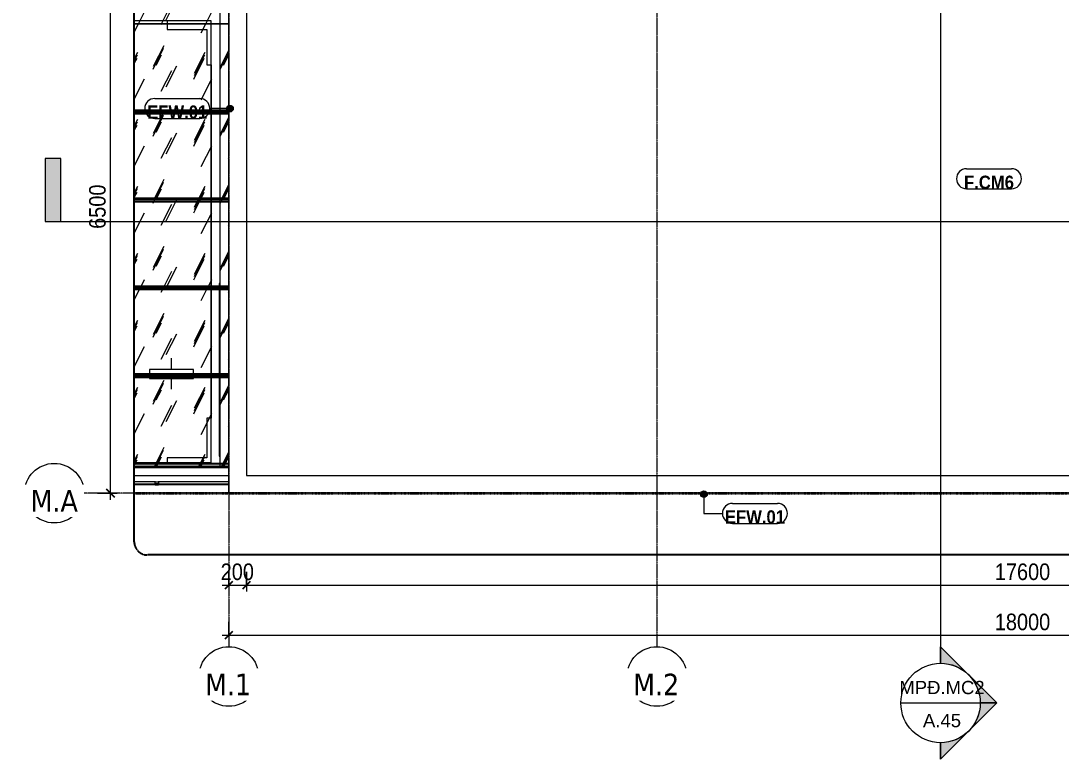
# Model space of a CAD drawing. Header units: millimetres. Extents: x 68650 to 268645, y -2410 to 17645.
# Drawn here: x 97149 to 108937, y 4876 to 13237 of the extents above; entities that cross this region are included whole.
import ezdxf

# ---------------------------------------------------------------- set-up
doc = ezdxf.new("R2010")
doc.units = ezdxf.units.MM
for name, pattern in [('Dash - Tight', [4.5, 3, -1.5]), ('Dash Dot 3_16_', [7.9375, 4.7625, -1.5875, 0, -1.5875]), ('Double dash', [41.999998, 12, -6, 6, -6, 6, -6]), ('Grid Line', [22.225, 12.7, -3.175, 3.175, -3.175]), ('Hidden', [7.14375, 4.7625, -2.38125])]:
    doc.linetypes.add(name, pattern=pattern)
for name, color, linetype, lineweight in [('A-ANNO-DIMS', 211, 'Continuous', 9), ('A-ANNO-DIMS-75', 211, 'Continuous', 9), ('A-ANNO-NOTE', 131, 'Continuous', 9), ('A-DETL-GENF-1', 92, 'Dash - Tight', 18), ('A-DETL-GENF-2', 92, 'Hidden', 25), ('A-FLOR-HRAL', 11, 'Continuous', 18), ('A-GLAZ-CURT', 52, 'Continuous', 18), ('A-GLAZ-CWMG', 51, 'Continuous', 18), ('A-WALL', 113, 'Continuous', 18), ('C-PRKG', 70, 'Continuous', 18), ('C-PROP-LINE', 91, 'Double dash', 35), ('G-ANNO-SYMB', 111, 'Continuous', 9), ('G-ANNO-SYMB-1', 111, 'Dash Dot 3_16_', 18), ('S-COLS', 52, 'Continuous', 18), ('S-GRID-1', 1, 'Grid Line', 9), ('S-GRID-IDEN', 1, 'Continuous', 9)]:
    doc.layers.add(name, color=color, linetype=linetype, lineweight=lineweight)
doc.layers.add('A-GLAZ-CWMG-2', color=51, linetype='Continuous', lineweight=18, transparency=0.5)
doc.styles.add('Arial', font='arial.ttf', dxfattribs={"height": 150})
doc.styles.add('Arial_B', font='arialbd.ttf', dxfattribs={"width": 0.9, "height": 150})
doc.styles.add('Tahoma_B', font='tahomabd.ttf', dxfattribs={"height": 243.75})
doc.styles.add('UTM Avo', font='', dxfattribs={"width": 0.9, "height": 187.5})
doc.styles.get('UTM Avo').set_extended_font_data('UTM Avo')
doc.dimstyles.new('1_Dim_chi_tiet_2_5', dxfattribs={"dimscale": 304.8, "dimtxt": 187.368928, "dimasz": 0.295276, "dimexe": 0.246063, "dimexo": 0.0625, "dimgap": 0.024606, "dimtad": 1, "dimdec": 0, "dimrnd": 5, "dimzin": 0, "dimdsep": 46, "dimtxsty": 'UTM Avo', "dimblk1": 'OBLIQUE', "dimblk2": 'OBLIQUE', "dimsah": 1, "dimcen": 0.09, "dimdle": 0.246063, "dimazin": 0, "dimtfac": 1, "dimtdec": 4, "dimtix": 1, "dimtmove": 0, "dimatfit": 3, "dimfxl": 0.492126, "dimfxlon": 1, "dimtvp": 1, "dimtolj": 1, "dimtzin": 0, "dimarcsym": 2})
pattern_1 = [(63.321, (895.13, 211.57), (-0.0032, 758.2195), [265.175, -1431.948]), (63.321, (133.13, 211.57), (-0.0032, 758.2195), [265.175, -1431.948]), (63.321, (1259.9, 358.05), (-0.0032, 758.2195), [265.175, -1431.948]), (63.321, (497.9, 358.05), (-0.0032, 758.2195), [265.175, -1431.948]), (63.321, (1204.7, 306.34), (-0.0032, 758.2195), [265.175, -1431.948]), (63.321, (442.7, 306.34), (-0.0032, 758.2195), [265.175, -1431.948]), (63.321, (1148.4, 602.5), (-0.0032, 758.2195), [128.888, -1568.236]), (63.321, (386.4, 602.5), (-0.0032, 758.2195), [128.888, -1568.236]), (63.321, (1111.6, 556.65), (-0.0032, 758.2195), [265.175, -1431.948]), (63.321, (349.6, 556.65), (-0.0032, 758.2195), [265.175, -1431.948]), (63.321, (1118.1, 589.56), (-0.0032, 758.2195), [265.175, -1431.948]), (63.321, (356.1, 589.56), (-0.0032, 758.2195), [265.175, -1431.948]), (63.321, (810.67, 445.2), (-0.0032, 758.2195), [265.175, -1431.948]), (63.321, (48.67, 445.2), (-0.0032, 758.2195), [265.175, -1431.948]), (63.321, (817.17, 484), (-0.0032, 758.2195), [265.175, -1431.948]), (63.321, (55.17, 484), (-0.0032, 758.2195), [265.175, -1431.948]), (63.321, (818.92, 511.94), (-0.0032, 758.2195), [265.175, -1431.948]), (63.321, (56.92, 511.94), (-0.0032, 758.2195), [265.175, -1431.948])]

# ---------------------------------------------------------------- blocks, each defined once
blk = doc.blocks.new('NBS_CLDPhysicalSecuritySystems_MtlMeshPnlFncngSym_CLDModsecSecurusS3_InfillPanel - NBS_CLDPhysicalSecuritySystems_MtlMeshPnlFncngSym_CLDModsecSecurusS2_InfillPanel-2369404-TKCS_NHÀ MÁY PHÁT ĐIỆN - MẶT BẰNG MÁI')
at = {"layer": 'A-FLOR-HRAL'}
h = blk.add_hatch(dxfattribs=at)
h.set_pattern_fill('FP_19', color=256, style=0, pattern_type=2)
h.set_pattern_definition([(180, (609.6, 0), (-2e-15, -13), []), (270, (609.6, 0), (76, 5e-15), [])])
h.paths.add_polyline_path([(2049, -6), (2049, 6), (977, 6), (977, -6)])
for p, q in [((1218, 27), (977, 27)), ((977, 6), (2049, 6)), ((1214, 6), (1214, 23)), ((1254, 6), (1214, 6)), ((1218, 27), (1250, 27)), ((2049, 27), (1250, 27)), ((1254, 23), (1254, 6)), ((2049, -6), (977, -6)), ((1214, -11), (1214, -6)), ((1214, -6), (1254, -6)), ((1254, -11), (1214, -11)), ((1254, -6), (1254, -11))]:
    blk.add_line(p, q, dxfattribs=at)
for centre, start, end in [((1218, 23), 90, 180), ((1250, 23), 0, 90)]:
    blk.add_arc(centre, 4, start, end, dxfattribs=at)
blk = doc.blocks.new('TRỤ ĐỂ XE ĐẦU HỒI - TRỤ ĐỂ XE ĐẦU HỒI-2550560-TKCS_NHÀ MÁY PHÁT ĐIỆN - MẶT BẰNG MÁI')
at = {"layer": 'S-COLS'}
for p, q in [((50, 100), (-50, 100)), ((50, 61), (50, 100)), ((50, -906), (50, 61)), ((60, -20), (50, -20)), ((60, -906), (60, -20)), ((50, -934), (50, -906)), ((50, -935), (50, -934)), ((50, -954), (50, -935)), ((60, -934), (60, -906)), ((60, -935), (60, -934)), ((60, -954), (60, -935)), ((50, -1901), (50, -954)), ((60, -1350), (60, -954)), ((60, -1350), (50, -1350)), ((60, -1901), (60, -1350)), ((50, -1929), (50, -1901)), ((50, -1930), (50, -1929)), ((50, -1949), (50, -1930)), ((50, -2896), (50, -1949)), ((60, -1966), (50, -1966)), ((50, -1975), (60, -1975)), ((60, -1929), (60, -1901)), ((60, -1930), (60, -1929)), ((60, -1949), (60, -1930)), ((60, -1966), (60, -1949)), ((60, -1975), (60, -1966)), ((50, -2924), (50, -2896)), ((50, -2926), (50, -2924)), ((50, -2944), (50, -2926)), ((50, -3891), (50, -2944)), ((50, -3919), (50, -3891)), ((50, -3920), (50, -3919)), ((50, -3939), (50, -3920)), ((50, -5051), (50, -3939)), ((50, -5099), (50, -5051)), ((-50, -5100), (50, -5100))]:
    blk.add_line(p, q, dxfattribs=at)
blk = doc.blocks.new('System Panel - Glazed-2550690-TKCS_NHÀ MÁY PHÁT ĐIỆN - MẶT BẰNG MÁI')
at = {"layer": 'A-GLAZ-CURT'}
h = blk.add_hatch(dxfattribs=at)
h.set_pattern_fill('FP_22', color=256, style=0, pattern_type=2)
h.set_pattern_definition([(11.254, (895.13, 9068.004), (0.00027, 75.81383), [121.397, -655.543]), (11.254, (133.13, 9068.004), (0.00027, 75.81383), [121.397, -655.543]), (11.254, (1259.904, 9082.65), (0.00027, 75.81383), [121.397, -655.543]), (11.254, (497.904, 9082.65), (0.00027, 75.81383), [121.397, -655.543]), (11.254, (1204.694, 9077.48), (0.00027, 75.81383), [121.397, -655.543]), (11.254, (442.694, 9077.48), (0.00027, 75.81383), [121.397, -655.543]), (11.254, (1148.416, 9107.09), (0.00027, 75.81383), [59.004, -717.935]), (11.254, (386.416, 9107.09), (0.00027, 75.81383), [59.004, -717.935]), (11.254, (1111.61, 9102.51), (0.00027, 75.81383), [121.397, -655.543]), (11.254, (349.61, 9102.51), (0.00027, 75.81383), [121.397, -655.543]), (11.254, (1118.105, 9105.8), (0.00027, 75.81383), [121.397, -655.543]), (11.254, (356.105, 9105.8), (0.00027, 75.81383), [121.397, -655.543]), (11.254, (810.675, 9091.365), (0.00027, 75.81383), [121.397, -655.543]), (11.254, (48.675, 9091.365), (0.00027, 75.81383), [121.397, -655.543]), (11.254, (817.17, 9095.24), (0.00027, 75.81383), [121.397, -655.543]), (11.254, (55.17, 9095.24), (0.00027, 75.81383), [121.397, -655.543]), (11.254, (818.92, 9098.04), (0.00027, 75.81383), [121.397, -655.543]), (11.254, (56.92, 9098.04), (0.00027, 75.81383), [121.397, -655.543])])
h.paths.add_polyline_path([(71453, 9222), (71453, 9224), (70381, 9224), (70381, 9222)])
h = blk.add_hatch(dxfattribs=at)
h.set_pattern_fill('FP_21', color=256, style=0, pattern_type=2)
h.set_pattern_definition(pattern_1)
h.paths.add_polyline_path([(71453, 8188), (71453, 8227), (70381, 8227), (70381, 8188)])
h.paths.add_polyline_path([(70381, 9194), (71453, 9194), (71453, 9222), (70381, 9222)])
h = blk.add_hatch(dxfattribs=at)
h.set_pattern_fill('FP_21', color=256, style=0, pattern_type=2)
h.set_pattern_definition(pattern_1)
h.paths.add_polyline_path([(70381, 8227), (71453, 8227), (71453, 9194), (70381, 9194), (70381, 8255)])
for p, q in [((70381, 9224), (71453, 9224)), ((71453, 9222), (70381, 9222)), ((71453, 8189), (70381, 8189)), ((70381, 8188), (71453, 8188))]:
    blk.add_line(p, q, dxfattribs=at)
blk = doc.blocks.new('Rectangular Mullion - 40 x 80mm-2354326-TKCS_NHÀ MÁY PHÁT ĐIỆN - MẶT BẰNG MÁI')
at = {"layer": 'A-GLAZ-CWMG-2'}
for points in [[(71453, 8219), (71453, 8227), (70381, 8227), (70381, 8219)], [(71453, 8179), (71453, 8219), (70381, 8219), (70381, 8179)]]:
    blk.add_hatch(color=256, dxfattribs=at).paths.add_polyline_path(points)
at = {"layer": 'A-GLAZ-CWMG'}
for p, q in [((70381, 8227), (71453, 8227)), ((70381, 8219), (71453, 8219)), ((71453, 8187), (70381, 8187)), ((70381, 8179), (71453, 8179))]:
    blk.add_line(p, q, dxfattribs=at)
blk = doc.blocks.new('System Panel - Glazed-2354325-TKCS_NHÀ MÁY PHÁT ĐIỆN - MẶT BẰNG MÁI')
at = {"layer": 'A-GLAZ-CURT'}
h = blk.add_hatch(dxfattribs=at)
h.set_pattern_fill('FP_23', color=256, style=0, pattern_type=2)
h.set_pattern_definition([(11.254, (895.13, 10063.04), (0.00027, 75.81383), [121.397, -655.543]), (11.254, (133.13, 10063.04), (0.00027, 75.81383), [121.397, -655.543]), (11.254, (1259.904, 10077.69), (0.00027, 75.81383), [121.397, -655.543]), (11.254, (497.904, 10077.69), (0.00027, 75.81383), [121.397, -655.543]), (11.254, (1204.694, 10072.52), (0.00027, 75.81383), [121.397, -655.543]), (11.254, (442.694, 10072.52), (0.00027, 75.81383), [121.397, -655.543]), (11.254, (1148.416, 10102.13), (0.00027, 75.81383), [59.004, -717.935]), (11.254, (386.416, 10102.13), (0.00027, 75.81383), [59.004, -717.935]), (11.254, (1111.61, 10097.55), (0.00027, 75.81383), [121.397, -655.543]), (11.254, (349.61, 10097.55), (0.00027, 75.81383), [121.397, -655.543]), (11.254, (1118.105, 10100.84), (0.00027, 75.81383), [121.397, -655.543]), (11.254, (356.105, 10100.84), (0.00027, 75.81383), [121.397, -655.543]), (11.254, (810.675, 10086.4), (0.00027, 75.81383), [121.397, -655.543]), (11.254, (48.675, 10086.4), (0.00027, 75.81383), [121.397, -655.543]), (11.254, (817.17, 10090.28), (0.00027, 75.81383), [121.397, -655.543]), (11.254, (55.17, 10090.28), (0.00027, 75.81383), [121.397, -655.543]), (11.254, (818.92, 10093.076), (0.00027, 75.81383), [121.397, -655.543]), (11.254, (56.92, 10093.076), (0.00027, 75.81383), [121.397, -655.543])])
h.paths.add_polyline_path([(71453, 10218), (71453, 10219), (70381, 10219), (70381, 10218)])
h = blk.add_hatch(dxfattribs=at)
h.set_pattern_fill('FP_21', color=256, style=0, pattern_type=2)
h.set_pattern_definition(pattern_1)
h.paths.add_polyline_path([(71453, 9222), (71453, 9242), (70381, 9242), (70381, 9222)])
h.paths.add_polyline_path([(70381, 10189), (71453, 10189), (71453, 10218), (70381, 10218)])
h = blk.add_hatch(dxfattribs=at)
h.set_pattern_fill('FP_21', color=256, style=0, pattern_type=2)
h.set_pattern_definition(pattern_1)
h.paths.add_polyline_path([(70381, 9242), (71453, 9242), (71453, 10189), (70381, 10189), (70381, 9357)])
for p, q in [((70381, 10219), (71453, 10219)), ((71453, 10218), (70381, 10218)), ((71453, 9224), (70381, 9224)), ((70381, 9222), (71453, 9222))]:
    blk.add_line(p, q, dxfattribs=at)
blk = doc.blocks.new('System Panel - Glazed-V20-TKCS_NHÀ MÁY PHÁT ĐIỆN - MẶT BẰNG MÁI')
at = {"layer": 'A-GLAZ-CURT'}
h = blk.add_hatch(dxfattribs=at)
h.set_pattern_fill('FP_24', color=256, style=0, pattern_type=2)
h.set_pattern_definition([(11.254, (895.13, 11058.08), (0.00027, 75.81383), [121.397, -655.543]), (11.254, (133.13, 11058.08), (0.00027, 75.81383), [121.397, -655.543]), (11.254, (1259.904, 11072.73), (0.00027, 75.81383), [121.397, -655.543]), (11.254, (497.904, 11072.73), (0.00027, 75.81383), [121.397, -655.543]), (11.254, (1204.694, 11067.56), (0.00027, 75.81383), [121.397, -655.543]), (11.254, (442.694, 11067.56), (0.00027, 75.81383), [121.397, -655.543]), (11.254, (1148.416, 11097.17), (0.00027, 75.81383), [59.004, -717.935]), (11.254, (386.416, 11097.17), (0.00027, 75.81383), [59.004, -717.935]), (11.254, (1111.61, 11092.585), (0.00027, 75.81383), [121.397, -655.543]), (11.254, (349.61, 11092.585), (0.00027, 75.81383), [121.397, -655.543]), (11.254, (1118.105, 11095.875), (0.00027, 75.81383), [121.397, -655.543]), (11.254, (356.105, 11095.875), (0.00027, 75.81383), [121.397, -655.543]), (11.254, (810.675, 11081.44), (0.00027, 75.81383), [121.397, -655.543]), (11.254, (48.675, 11081.44), (0.00027, 75.81383), [121.397, -655.543]), (11.254, (817.17, 11085.32), (0.00027, 75.81383), [121.397, -655.543]), (11.254, (55.17, 11085.32), (0.00027, 75.81383), [121.397, -655.543]), (11.254, (818.92, 11088.115), (0.00027, 75.81383), [121.397, -655.543]), (11.254, (56.92, 11088.115), (0.00027, 75.81383), [121.397, -655.543])])
h.paths.add_polyline_path([(71453, 11213), (71453, 11214), (70381, 11214), (70381, 11213)])
h = blk.add_hatch(dxfattribs=at)
h.set_pattern_fill('FP_21', color=256, style=0, pattern_type=2)
h.set_pattern_definition(pattern_1)
h.paths.add_polyline_path([(71453, 10218), (71453, 10237), (70381, 10237), (70381, 10218)])
h.paths.add_polyline_path([(70381, 11184), (71453, 11184), (71453, 11213), (70381, 11213)])
h = blk.add_hatch(dxfattribs=at)
h.set_pattern_fill('FP_21', color=256, style=0, pattern_type=2)
h.set_pattern_definition(pattern_1)
h.paths.add_polyline_path([(71453, 10237), (71453, 11184), (70381, 11184), (70381, 10237)])
for p, q in [((70381, 11214), (71453, 11214)), ((71453, 11213), (70381, 11213)), ((71453, 10219), (70381, 10219)), ((70381, 10218), (71453, 10218))]:
    blk.add_line(p, q, dxfattribs=at)
blk = doc.blocks.new('System Panel - Glazed-V21-TKCS_NHÀ MÁY PHÁT ĐIỆN - MẶT BẰNG MÁI')
at = {"layer": 'A-GLAZ-CURT'}
h = blk.add_hatch(dxfattribs=at)
h.set_pattern_fill('FP_25', color=256, style=0, pattern_type=2)
h.set_pattern_definition([(11.254, (895.13, 12053.12), (0.00027, 75.81383), [121.397, -655.543]), (11.254, (133.13, 12053.12), (0.00027, 75.81383), [121.397, -655.543]), (11.254, (1259.904, 12067.765), (0.00027, 75.81383), [121.397, -655.543]), (11.254, (497.904, 12067.765), (0.00027, 75.81383), [121.397, -655.543]), (11.254, (1204.694, 12062.595), (0.00027, 75.81383), [121.397, -655.543]), (11.254, (442.694, 12062.595), (0.00027, 75.81383), [121.397, -655.543]), (11.254, (1148.416, 12092.206), (0.00027, 75.81383), [59.004, -717.935]), (11.254, (386.416, 12092.206), (0.00027, 75.81383), [59.004, -717.935]), (11.254, (1111.61, 12087.62), (0.00027, 75.81383), [121.397, -655.543]), (11.254, (349.61, 12087.62), (0.00027, 75.81383), [121.397, -655.543]), (11.254, (1118.105, 12090.91), (0.00027, 75.81383), [121.397, -655.543]), (11.254, (356.105, 12090.91), (0.00027, 75.81383), [121.397, -655.543]), (11.254, (810.675, 12076.48), (0.00027, 75.81383), [121.397, -655.543]), (11.254, (48.675, 12076.48), (0.00027, 75.81383), [121.397, -655.543]), (11.254, (817.17, 12080.36), (0.00027, 75.81383), [121.397, -655.543]), (11.254, (55.17, 12080.36), (0.00027, 75.81383), [121.397, -655.543]), (11.254, (818.92, 12083.15), (0.00027, 75.81383), [121.397, -655.543]), (11.254, (56.92, 12083.15), (0.00027, 75.81383), [121.397, -655.543])])
h.paths.add_polyline_path([(71453, 12208), (71453, 12209), (70381, 12209), (70381, 12208)])
h = blk.add_hatch(dxfattribs=at)
h.set_pattern_fill('FP_21', color=256, style=0, pattern_type=2)
h.set_pattern_definition(pattern_1)
h.paths.add_polyline_path([(71453, 11213), (71453, 11232), (70381, 11232), (70381, 11213)])
h.paths.add_polyline_path([(70381, 12179), (71453, 12179), (71453, 12208), (70381, 12208)])
h = blk.add_hatch(dxfattribs=at)
h.set_pattern_fill('FP_21', color=256, style=0, pattern_type=2)
h.set_pattern_definition(pattern_1)
h.paths.add_polyline_path([(70381, 11232), (71453, 11232), (71453, 12179), (70381, 12179), (70381, 11563)])
for p, q in [((70381, 12209), (71353, 12209)), ((71453, 12208), (70381, 12208)), ((71453, 11214), (70381, 11214)), ((70381, 11213), (71453, 11213))]:
    blk.add_line(p, q, dxfattribs=at)
blk = doc.blocks.new('System Panel - Glazed-V22-TKCS_NHÀ MÁY PHÁT ĐIỆN - MẶT BẰNG MÁI')
at = {"layer": 'A-GLAZ-CURT'}
h = blk.add_hatch(dxfattribs=at)
h.set_pattern_fill('FP_21', color=256, style=0, pattern_type=2)
h.set_pattern_definition(pattern_1)
h.paths.add_polyline_path([(71453, 12227), (71453, 13203), (70381, 13203), (70381, 12227)])
h = blk.add_hatch(dxfattribs=at)
h.set_pattern_fill('FP_26', color=256, style=0, pattern_type=2)
h.set_pattern_definition([(11.254, (895.13, 13048.156), (0.00027, 75.81383), [121.397, -655.543]), (11.254, (133.13, 13048.156), (0.00027, 75.81383), [121.397, -655.543]), (11.254, (1259.904, 13062.8), (0.00027, 75.81383), [121.397, -655.543]), (11.254, (497.904, 13062.8), (0.00027, 75.81383), [121.397, -655.543]), (11.254, (1204.694, 13057.63), (0.00027, 75.81383), [121.397, -655.543]), (11.254, (442.694, 13057.63), (0.00027, 75.81383), [121.397, -655.543]), (11.254, (1148.416, 13087.244), (0.00027, 75.81383), [59.004, -717.935]), (11.254, (386.416, 13087.244), (0.00027, 75.81383), [59.004, -717.935]), (11.254, (1111.61, 13082.66), (0.00027, 75.81383), [121.397, -655.543]), (11.254, (349.61, 13082.66), (0.00027, 75.81383), [121.397, -655.543]), (11.254, (1118.105, 13085.95), (0.00027, 75.81383), [121.397, -655.543]), (11.254, (356.105, 13085.95), (0.00027, 75.81383), [121.397, -655.543]), (11.254, (810.675, 13071.52), (0.00027, 75.81383), [121.397, -655.543]), (11.254, (48.675, 13071.52), (0.00027, 75.81383), [121.397, -655.543]), (11.254, (817.17, 13075.395), (0.00027, 75.81383), [121.397, -655.543]), (11.254, (55.17, 13075.395), (0.00027, 75.81383), [121.397, -655.543]), (11.254, (818.92, 13078.19), (0.00027, 75.81383), [121.397, -655.543]), (11.254, (56.92, 13078.19), (0.00027, 75.81383), [121.397, -655.543])])
h.paths.add_polyline_path([(71453, 13203), (71453, 13203), (70381, 13203)])
h = blk.add_hatch(dxfattribs=at)
h.set_pattern_fill('FP_21', color=256, style=0, pattern_type=2)
h.set_pattern_definition(pattern_1)
h.paths.add_polyline_path([(71453, 12208), (71453, 12227), (70381, 12227), (70381, 12208)])
for p, q in [((70381, 13204), (71353, 13204)), ((71453, 13203), (70381, 13203)), ((71353, 12209), (70381, 12209)), ((70381, 12208), (71453, 12208))]:
    blk.add_line(p, q, dxfattribs=at)
blk = doc.blocks.new('Rectangular Mullion - 40 x 80mm-2354333-TKCS_NHÀ MÁY PHÁT ĐIỆN - MẶT BẰNG MÁI')
at = {"layer": 'A-GLAZ-CWMG-2'}
for points in [[(71453, 9234), (71453, 9242), (70381, 9242), (70381, 9234)], [(71453, 9194), (71453, 9234), (70381, 9234), (70381, 9194)]]:
    blk.add_hatch(color=256, dxfattribs=at).paths.add_polyline_path(points)
at = {"layer": 'A-GLAZ-CWMG'}
for p, q in [((70381, 9242), (71453, 9242)), ((71453, 9234), (70381, 9234)), ((71453, 9202), (70381, 9202)), ((71453, 9194), (70381, 9194))]:
    blk.add_line(p, q, dxfattribs=at)
blk = doc.blocks.new('xe oto1 - xe oto-612721-TKCS_NHÀ MÁY PHÁT ĐIỆN - MẶT BẰNG MÁI')
at = {"layer": 'C-PRKG'}
for p, q in [((-2000, 5000), (-2500, 5000)), ((-2500, 5000), (-2500, 4500)), ((-2500, 5000), (-2500, 4043)), ((-1628, 5000), (-2500, 5000)), ((-2000, 4950), (-2000, 5000)), ((-2450, 4500), (-2450, 4950)), ((-2450, 4950), (-2000, 4950)), ((-2500, 4500), (-2450, 4500)), ((-2500, 4043), (-2500, 4500)), ((-2500, 4500), (-2500, 4043)), ((-2050, 4170), (-2050, 4050)), ((-2050, 4170), (-2050, 4050)), ((-2500, 4043), (-2500, 4014)), ((-2500, 4014), (-2500, 4043)), ((-2500, 4043), (-2500, 4014)), ((-2500, 4014), (-2500, 4013)), ((-2500, 4013), (-2500, 4014)), ((-2500, 4014), (-2500, 4013)), ((-2500, 4013), (-2500, 3995)), ((-2500, 3995), (-2500, 4013)), ((-2500, 4013), (-2500, 3995)), ((-1800, 4050), (-2300, 4050)), ((-2300, 4050), (-2300, 4043)), ((-2300, 4043), (-2300, 4014)), ((-2300, 4014), (-2300, 4013)), ((-2300, 4013), (-2300, 3995)), ((-1800, 4043), (-1800, 4050)), ((-1800, 4014), (-1800, 4043)), ((-1800, 4013), (-1800, 4014)), ((-1800, 3995), (-1800, 4013)), ((-2500, 3995), (-2500, 3048)), ((-2500, 3048), (-2500, 3995)), ((-2500, 3995), (-2500, 3048)), ((-2300, 4000), (-2380, 4000)), ((-2300, 4000), (-2380, 4000)), ((-2300, 3995), (-2300, 3950)), ((-2300, 3950), (-1800, 3950)), ((-2050, 3950), (-2050, 3820)), ((-2050, 3950), (-2050, 3820)), ((-1720, 4000), (-1800, 4000)), ((-1720, 4000), (-1800, 4000)), ((-1800, 3950), (-1800, 3995)), ((-2500, 3048), (-2500, 3019)), ((-2500, 3019), (-2500, 3048)), ((-2500, 3048), (-2500, 3019)), ((-2500, 3019), (-2500, 3018)), ((-2500, 3018), (-2500, 3019)), ((-2500, 3019), (-2500, 3018)), ((-2500, 3018), (-2500, 3000)), ((-2500, 3000), (-2500, 3018)), ((-2500, 3018), (-2500, 3000)), ((-2500, 3000), (-2500, 2053)), ((-2500, 2053), (-2500, 3000)), ((-2500, 3000), (-2500, 2053)), ((-2500, 2053), (-2500, 2024)), ((-2500, 2024), (-2500, 2053)), ((-2500, 2053), (-2500, 2024)), ((-2500, 2024), (-2500, 2023)), ((-2500, 2023), (-2500, 2024)), ((-2500, 2024), (-2500, 2023)), ((-2500, 2023), (-2500, 2005)), ((-2500, 2005), (-2500, 2023)), ((-2500, 2023), (-2500, 2005)), ((-2500, 2005), (-2500, 1058)), ((-2500, 1058), (-2500, 2005)), ((-2500, 2005), (-2500, 1058)), ((-2500, 1058), (-2500, 1029)), ((-2500, 1029), (-2500, 1058)), ((-2500, 1058), (-2500, 1029)), ((-2500, 1029), (-2500, 1028)), ((-2500, 1028), (-2500, 1029)), ((-2500, 1029), (-2500, 1028)), ((-2500, 1028), (-2500, 1010)), ((-2500, 1010), (-2500, 1028)), ((-2500, 1028), (-2500, 1010)), ((-2500, 1010), (-2500, 34)), ((-2500, 500), (-2500, 1010)), ((-2500, 1010), (-2500, 500)), ((-2450, 500), (-2500, 500)), ((-2500, 500), (-2500, 34)), ((-2450, 100), (-2450, 500)), ((-2500, 34), (-2500, 33)), ((-2500, 34), (-2500, 33)), ((-2500, 33), (-2500, 0)), ((-2500, 33), (-2500, 0)), ((-2500, 0), (-2000, 0)), ((-2500, 0), (-1628, 0)), ((-2000, 100), (-2450, 100)), ((-2000, 34), (-2000, 100)), ((-2000, 33), (-2000, 34)), ((-2000, 0), (-2000, 33))]:
    blk.add_line(p, q, dxfattribs=at)
blk = doc.blocks.new('System Panel - Glazed-2550691-TKCS_NHÀ MÁY PHÁT ĐIỆN - MẶT BẰNG MÁI')
at = {"layer": 'A-GLAZ-CURT'}
h = blk.add_hatch(dxfattribs=at)
h.set_pattern_fill('FP_27', color=256, style=0, pattern_type=2)
h.set_pattern_definition([(11.254, (895.13, 13233.164), (0.00027, 75.81383), [121.397, -655.543]), (11.254, (133.13, 13233.164), (0.00027, 75.81383), [121.397, -655.543]), (11.254, (1259.904, 13247.81), (0.00027, 75.81383), [121.397, -655.543]), (11.254, (497.904, 13247.81), (0.00027, 75.81383), [121.397, -655.543]), (11.254, (1204.694, 13242.64), (0.00027, 75.81383), [121.397, -655.543]), (11.254, (442.694, 13242.64), (0.00027, 75.81383), [121.397, -655.543]), (11.254, (1148.416, 13272.25), (0.00027, 75.81383), [59.004, -717.935]), (11.254, (386.416, 13272.25), (0.00027, 75.81383), [59.004, -717.935]), (11.254, (1111.61, 13267.67), (0.00027, 75.81383), [121.397, -655.543]), (11.254, (349.61, 13267.67), (0.00027, 75.81383), [121.397, -655.543]), (11.254, (1118.105, 13270.96), (0.00027, 75.81383), [121.397, -655.543]), (11.254, (356.105, 13270.96), (0.00027, 75.81383), [121.397, -655.543]), (11.254, (810.675, 13256.525), (0.00027, 75.81383), [121.397, -655.543]), (11.254, (48.675, 13256.525), (0.00027, 75.81383), [121.397, -655.543]), (11.254, (817.17, 13260.4), (0.00027, 75.81383), [121.397, -655.543]), (11.254, (55.17, 13260.4), (0.00027, 75.81383), [121.397, -655.543]), (11.254, (818.92, 13263.2), (0.00027, 75.81383), [121.397, -655.543]), (11.254, (56.92, 13263.2), (0.00027, 75.81383), [121.397, -655.543])])
h.paths.add_polyline_path([(71453, 13388), (71453, 13389), (70381, 13389), (70381, 13388)])
h = blk.add_hatch(dxfattribs=at)
h.set_pattern_fill('FP_21', color=256, style=0, pattern_type=2)
h.set_pattern_definition(pattern_1)
h.paths.add_polyline_path([(71453, 13339), (71453, 13387), (70381, 13387), (70381, 13339)])
h = blk.add_hatch(dxfattribs=at)
h.set_pattern_fill('FP_21', color=256, style=0, pattern_type=2)
h.set_pattern_definition(pattern_1)
h.paths.add_polyline_path([(71453, 13203), (71453, 13339), (70381, 13339), (70381, 13203)])
for p, q in [((70381, 13389), (71453, 13389)), ((71453, 13388), (70381, 13388)), ((71353, 13204), (70381, 13204)), ((70381, 13203), (71453, 13203))]:
    blk.add_line(p, q, dxfattribs=at)
blk = doc.blocks.new('Family - ___-1476882-TKCS_NHÀ MÁY PHÁT ĐIỆN - MẶT BẰNG MÁI')
at = {"layer": 'C-PROP-LINE'}
blk.add_line((70381, 7888), (90307, 7888), dxfattribs=at)
blk = doc.blocks.new('BORDER VIEW - BORDER VIEW-2360911-TKCS_NHÀ MÁY PHÁT ĐIỆN - MẶT BẰNG MÁI')
at = {"layer": 'A-DETL-GENF-2'}
for p, q in [((0, 150), (0, 8560)), ((19776, 0), (150, 0))]:
    blk.add_line(p, q, dxfattribs=at)
blk.add_arc((150, 150), 150, 180, 270, dxfattribs=at)
blk = doc.blocks.new('Grid - M_Grid Head - Circle-353313-TKCS_NHÀ MÁY PHÁT ĐIỆN - MẶT BẰNG MÁI')
at = {"layer": 'S-GRID-IDEN'}
blk.add_circle((0, 0), 4.5, dxfattribs=at)
blk = doc.blocks.new('Section - M_Section Head - Filled-352373-TKCS_NHÀ MÁY PHÁT ĐIỆN - MẶT BẰNG MÁI')
at = {"layer": 'G-ANNO-SYMB'}
h = blk.add_hatch(color=256, dxfattribs=at)
edge = h.paths.add_edge_path()
edge.add_line((-6, 8.49), (-6, 6))
edge.add_arc((-6, 0), 6, 90, 135)
edge.add_line((-10.24, 4.24), (-6, 8.49))
h = blk.add_hatch(color=256, dxfattribs=at)
edge = h.paths.add_edge_path()
edge.add_line((-6, 8.49), (-1.76, 4.24))
edge.add_arc((-6, 0), 6, 45, 90)
edge.add_line((-6, 6), (-6, 8.49))
h = blk.add_hatch(color=256, dxfattribs=at)
edge = h.paths.add_edge_path()
edge.add_line((-14.49, 0), (-10.24, 4.24))
edge.add_arc((-6, 0), 6, 135, 180)
edge.add_line((-12, 0), (-14.49, 0))
h = blk.add_hatch(color=256, dxfattribs=at)
edge = h.paths.add_edge_path()
edge.add_line((2.49, 0), (0, 0))
edge.add_arc((-6, 0), 6, 360, 405)
edge.add_line((-1.76, 4.24), (2.49, 0))
for p, q in [((-6, 8.49), (-14.49, 0)), ((-6, 8.49), (-10.24, 4.24)), ((-6, 8.49), (2.49, 0)), ((-6, 6), (-6, 8.49)), ((-6, 8.49), (-6, 6)), ((-1.76, 4.24), (-6, 8.49)), ((-10.24, 4.24), (-14.49, 0)), ((2.49, 0), (-1.76, 4.24)), ((-14.49, 0), (-12, 0)), ((0, 0), (2.49, 0)), ((-12, 0), (-14.49, 0)), ((0, 0), (2.49, 0))]:
    blk.add_line(p, q, dxfattribs=at)
for start, end in [(360, 180), (90, 135), (45, 90), (135, 180), (360, 45), (180, 360)]:
    blk.add_arc((-6, 0), 6, start, end, dxfattribs=at)
blk = doc.blocks.new('Section - 3_32_ x 3_8_-4701953-TKCS_NHÀ MÁY PHÁT ĐIỆN - MẶT BẰNG MÁI')
at = {"layer": 'G-ANNO-SYMB'}
blk.add_hatch(color=256, dxfattribs=at).paths.add_polyline_path([(0, 9.525), (0, 0), (-2.38125, 0), (-2.38125, 9.525)])
for p, q in [((0, 9.525), (-2.38125, 9.525)), ((-2.38125, 9.525), (-2.38125, 0)), ((0, 0), (0, 9.525)), ((-2.38125, 0), (0, 0))]:
    blk.add_line(p, q, dxfattribs=at)
blk = doc.blocks.new('DIMBLOCK14-TKCS_NHÀ MÁY PHÁT ĐIỆN - MẶT BẰNG MÁI')
at = {"layer": 'A-ANNO-DIMS-75'}
for p, q in [((99506, 6998), (99506, 6773)), ((99506, 6848), (99506, 6998)), ((99706, 6998), (99706, 6773)), ((99706, 6848), (99706, 6998)), ((99431, 6848), (99706, 6848))]:
    blk.add_line(p, q, dxfattribs=at)
at = {"layer": 'A-ANNO-DIMS-75', "lineweight": 25}
for p, q in [((99506, 6848), (99461, 6803)), ((99506, 6848), (99551, 6893)), ((99706, 6848), (99661, 6803)), ((99706, 6848), (99751, 6893))]:
    blk.add_line(p, q, dxfattribs=at)
at = {"layer": 'A-ANNO-DIMS-75', "color": 0, "insert": (99414, 7092), "char_height": 187.5, "width": 462.18, "attachment_point": 1, "line_spacing_factor": 1.110334, "style": 'UTM Avo'}
blk.add_mtext('200', dxfattribs=at)
blk = doc.blocks.new('_Oblique')
at = {"color": 0, "linetype": 'ByBlock', "lineweight": -2}
blk.add_line((-0.5, -0.5), (0.5, 0.5), dxfattribs=at)
blk = doc.blocks.new('DIMBLOCK15-TKCS_NHÀ MÁY PHÁT ĐIỆN - MẶT BẰNG MÁI')
at = {"layer": 'A-ANNO-DIMS-75'}
for p, q in [((99706, 6998), (99706, 6773)), ((99706, 6848), (99706, 6998)), ((117306, 6998), (117306, 6773)), ((117306, 6848), (117306, 6998)), ((99706, 6848), (117306, 6848))]:
    blk.add_line(p, q, dxfattribs=at)
at = {"layer": 'A-ANNO-DIMS-75', "lineweight": 25}
for p, q in [((99706, 6848), (99661, 6803)), ((99706, 6848), (99751, 6893)), ((117306, 6848), (117261, 6803)), ((117306, 6848), (117351, 6893))]:
    blk.add_line(p, q, dxfattribs=at)
at = {"layer": 'A-ANNO-DIMS-75', "color": 0, "insert": (108185, 7092), "char_height": 187.5, "width": 770.29, "attachment_point": 1, "line_spacing_factor": 1.110334, "style": 'UTM Avo'}
blk.add_mtext('17600', dxfattribs=at)
blk = doc.blocks.new('DIMBLOCK17-TKCS_NHÀ MÁY PHÁT ĐIỆN - MẶT BẰNG MÁI')
at = {"layer": 'A-ANNO-DIMS-75'}
for p, q in [((99506, 6430), (99506, 6205)), ((99506, 6280), (99506, 6430)), ((117506, 6430), (117506, 6205)), ((117506, 6280), (117506, 6430)), ((99431, 6280), (117581, 6280))]:
    blk.add_line(p, q, dxfattribs=at)
at = {"layer": 'A-ANNO-DIMS-75', "lineweight": 25}
for p, q in [((99506, 6280), (99461, 6235)), ((99506, 6280), (99551, 6325)), ((117506, 6280), (117461, 6235)), ((117506, 6280), (117551, 6325))]:
    blk.add_line(p, q, dxfattribs=at)
at = {"layer": 'A-ANNO-DIMS-75', "color": 0, "insert": (108185, 6524), "char_height": 187.5, "width": 770.29, "attachment_point": 1, "line_spacing_factor": 1.110334, "style": 'UTM Avo'}
blk.add_mtext('18000', dxfattribs=at)
blk = doc.blocks.new('DIMBLOCK26-TKCS_NHÀ MÁY PHÁT ĐIỆN - MẶT BẰNG MÁI')
at = {"layer": 'A-ANNO-DIMS-75'}
for p, q in [((98017, 14388), (98242, 14388)), ((98167, 14388), (98017, 14388)), ((98167, 7813), (98167, 14388)), ((98017, 7888), (98242, 7888)), ((98167, 7888), (98017, 7888))]:
    blk.add_line(p, q, dxfattribs=at)
at = {"layer": 'A-ANNO-DIMS-75', "lineweight": 25}
for p, q in [((98167, 14388), (98122, 14433)), ((98167, 14388), (98212, 14343)), ((98167, 7888), (98122, 7933)), ((98167, 7888), (98212, 7843))]:
    blk.add_line(p, q, dxfattribs=at)
at = {"layer": 'A-ANNO-DIMS-75', "color": 0, "insert": (97923, 10881), "char_height": 187.5, "width": 616.24, "attachment_point": 1, "rotation": 90, "line_spacing_factor": 1.110334, "style": 'UTM Avo'}
blk.add_mtext('6500', dxfattribs=at)
blk = doc.blocks.new('NCV_GHI CHU VAT LIEU HOAN THIEN - NCV_GHI CHU VAT LIEU HOAN THIEN-2360914-TKCS_NHÀ MÁY PHÁT ĐIỆN - MẶT BẰNG MÁI')
at = {"layer": 'A-ANNO-NOTE'}
for p, q in [((-3.37, 1.49), (3.43, 1.49)), ((-3.37, -1.52), (3.43, -1.52))]:
    blk.add_line(p, q, dxfattribs=at)
for centre, start, end in [((-3.37, -0.01), 90, 270), ((3.43, -0.01), 270, 90)]:
    blk.add_arc(centre, 1.51, start, end, dxfattribs=at)

msp = doc.modelspace()

# ---------------------------------------------------------------- hatches: boundary and pattern name
at = {"layer": 'A-ANNO-NOTE'}
h = msp.add_hatch(color=256, dxfattribs=at)
edge = h.paths.add_edge_path()
edge.add_arc((99519.3, 12242.4), 37.5, 0, 360)
h = msp.add_hatch(color=256, dxfattribs=at)
edge = h.paths.add_edge_path()
edge.add_arc((104889.9, 7876), 37.5, 0, 360)

# ---------------------------------------------------------------- linework, layer by layer
for p, q in [((99519.3, 12242.4), (99289.7, 12242.4)), ((104889.9, 7876), (104889.9, 7657.9)), ((104889.9, 7657.9), (105098.9, 7657.9))]:
    msp.add_line(p, q, dxfattribs=at)
for centre in [(99519.3, 12242.4), (104889.9, 7876)]:
    msp.add_circle(centre, 37.5, dxfattribs=at)
at = {"layer": 'A-WALL'}
for p, q in [((99506.3, 7888.2), (99506.3, 14988.2)), ((99706.3, 14788.2), (99706.3, 8088.2)), ((98434.5, 8088.2), (99506.3, 8088.2)), ((99706.3, 8088.2), (117306.3, 8088.2)), ((99506.3, 7888.2), (98434.5, 7888.2)), ((117506.3, 7888.2), (99506.3, 7888.2))]:
    msp.add_line(p, q, dxfattribs=at)
at = {"layer": 'G-ANNO-SYMB'}
msp.add_line((107120.5, 5512.5), (108020.5, 5512.5), dxfattribs=at)
at = {"layer": 'G-ANNO-SYMB-1'}
for p, q in [((107570.5, 17257), (107570.5, 5962.5)), ((97604.5, 10965.4), (119638.1, 10965.4))]:
    msp.add_line(p, q, dxfattribs=at)
at = {"layer": 'S-GRID-1'}
for p, q in [((99506.3, 14825.5), (99506.3, 8024.5)), ((104356.3, 14825.5), (104356.3, 8024.5)), ((99506.3, 8024.5), (99506.3, 6149.5)), ((104356.3, 8024.5), (104356.3, 6149.5)), ((117360.3, 7888.2), (99741.2, 7888.2))]:
    msp.add_line(p, q, dxfattribs=at)

# ---------------------------------------------------------------- block references
at = {"layer": 'A-ANNO-NOTE', "xscale": 75, "yscale": 75, "zscale": 75}
for p in [(98919.2, 12244.5), (108116.6, 11449.5), (105464.9, 7659.9)]:
    msp.add_blockref('NCV_GHI CHU VAT LIEU HOAN THIEN - NCV_GHI CHU VAT LIEU HOAN THIEN-2360914-TKCS_NHÀ MÁY PHÁT ĐIỆN - MẶT BẰNG MÁI', p, dxfattribs=at)
at = {"layer": 'A-DETL-GENF-1'}
msp.add_blockref('BORDER VIEW - BORDER VIEW-2360911-TKCS_NHÀ MÁY PHÁT ĐIỆN - MẶT BẰNG MÁI', (98434.5, 7188.2), dxfattribs=at)
at = {"layer": 'A-FLOR-HRAL'}
msp.add_blockref('NBS_CLDPhysicalSecuritySystems_MtlMeshPnlFncngSym_CLDModsecSecurusS3_InfillPanel - NBS_CLDPhysicalSecuritySystems_MtlMeshPnlFncngSym_CLDModsecSecurusS2_InfillPanel-2369404-TKCS_NHÀ MÁY PHÁT ĐIỆN - MẶT BẰNG MÁI', (97457.3, 7988.2), dxfattribs=at)
at = {"layer": 'A-GLAZ-CURT'}
for name in ['System Panel - Glazed-2550691-TKCS_NHÀ MÁY PHÁT ĐIỆN - MẶT BẰNG MÁI', 'System Panel - Glazed-V22-TKCS_NHÀ MÁY PHÁT ĐIỆN - MẶT BẰNG MÁI', 'System Panel - Glazed-V21-TKCS_NHÀ MÁY PHÁT ĐIỆN - MẶT BẰNG MÁI', 'System Panel - Glazed-V20-TKCS_NHÀ MÁY PHÁT ĐIỆN - MẶT BẰNG MÁI', 'System Panel - Glazed-2354325-TKCS_NHÀ MÁY PHÁT ĐIỆN - MẶT BẰNG MÁI', 'System Panel - Glazed-2550690-TKCS_NHÀ MÁY PHÁT ĐIỆN - MẶT BẰNG MÁI']:
    msp.add_blockref(name, (28053.8, 0), dxfattribs=at)
at = {"layer": 'A-GLAZ-CWMG'}
for name, p in [('Rectangular Mullion - 40 x 80mm-2354333-TKCS_NHÀ MÁY PHÁT ĐIỆN - MẶT BẰNG MÁI', (28053.8, 2985.1)), ('Rectangular Mullion - 40 x 80mm-2354333-TKCS_NHÀ MÁY PHÁT ĐIỆN - MẶT BẰNG MÁI', (28053.8, 1990.1)), ('Rectangular Mullion - 40 x 80mm-2354333-TKCS_NHÀ MÁY PHÁT ĐIỆN - MẶT BẰNG MÁI', (28053.8, 995)), ('Rectangular Mullion - 40 x 80mm-2354333-TKCS_NHÀ MÁY PHÁT ĐIỆN - MẶT BẰNG MÁI', (28053.8, 0)), ('Rectangular Mullion - 40 x 80mm-2354326-TKCS_NHÀ MÁY PHÁT ĐIỆN - MẶT BẰNG MÁI', (28053.8, 0))]:
    msp.add_blockref(name, p, dxfattribs=at)
at = {"layer": 'C-PRKG', "rotation": 180}
msp.add_blockref('xe oto1 - xe oto-612721-TKCS_NHÀ MÁY PHÁT ĐIỆN - MẶT BẰNG MÁI', (96806.3, 13236.9), dxfattribs=at)
at = {"layer": 'C-PROP-LINE'}
msp.add_blockref('Family - ___-1476882-TKCS_NHÀ MÁY PHÁT ĐIỆN - MẶT BẰNG MÁI', (28053.8, 0), dxfattribs=at)
at = {"layer": 'G-ANNO-SYMB', "xscale": 74.99999999999996, "yscale": 74.99999999999996, "zscale": 74.99999999999996}
msp.add_blockref('Section - 3_32_ x 3_8_-4701953-TKCS_NHÀ MÁY PHÁT ĐIỆN - MẶT BẰNG MÁI', (97604.5, 10965.4), dxfattribs=at)
at = {"layer": 'G-ANNO-SYMB', "extrusion": (0, 0, -1), "xscale": 74.99999999999996, "yscale": 74.99999999999996, "zscale": 74.99999999999996, "rotation": 90.00000000000053}
msp.add_blockref('Section - M_Section Head - Filled-352373-TKCS_NHÀ MÁY PHÁT ĐIỆN - MẶT BẰNG MÁI', (-107570.5, 5962.5), dxfattribs=at)
at = {"layer": 'S-COLS', "rotation": 180}
msp.add_blockref('TRỤ ĐỂ XE ĐẦU HỒI - TRỤ ĐỂ XE ĐẦU HỒI-2550560-TKCS_NHÀ MÁY PHÁT ĐIỆN - MẶT BẰNG MÁI', (99456.3, 8288.2), dxfattribs=at)
at = {"layer": 'S-GRID-IDEN', "xscale": 74.99999999999996, "yscale": 74.99999999999996, "zscale": 74.99999999999996}
for p, rotation in [((97528.7, 7888.2), 90), ((99506.3, 5812), 180), ((104356.3, 5812), 180)]:
    msp.add_blockref('Grid - M_Grid Head - Circle-353313-TKCS_NHÀ MÁY PHÁT ĐIỆN - MẶT BẰNG MÁI', p, dxfattribs=dict(at, rotation=rotation))

# ---------------------------------------------------------------- texts
at = {"layer": 'A-ANNO-NOTE', "char_height": 150, "attachment_point": 5, "line_spacing_factor": 0.936439, "style": 'Arial_B'}
for s, insert, width in [('\\pt3.375,6.75,10.125,13.5,16.875,20.25,23.625,27,30.375,33.75,37.125,40.5,43.875,47.25,50.625,54,57.375,60.75,64.125,67.5,70.875,74.25,77.625,81,84.375,87.75,91.125,94.5,97.875,101.25,104.625,108;EFW.01', (98921.5, 12202.7), 691.875), ('\\pt3.375,6.75,10.125,13.5,16.875,20.25,23.625,27,30.375,33.75,37.125,40.5,43.875,47.25,50.625,54,57.375,60.75,64.125,67.5,70.875,74.25,77.625,81,84.375,87.75,91.125,94.5,97.875,101.25,104.625,108;F.CM6', (108118.7, 11407.7), 585.225), ('\\pt3.375,6.75,10.125,13.5,16.875,20.25,23.625,27,30.375,33.75,37.125,40.5,43.875,47.25,50.625,54,57.375,60.75,64.125,67.5,70.875,74.25,77.625,81,84.375,87.75,91.125,94.5,97.875,101.25,104.625,108;EFW.01', (105467.2, 7618.2), 691.875)]:
    msp.add_mtext(s, dxfattribs=dict(at, insert=insert, width=width))
at = {"layer": 'G-ANNO-SYMB', "char_height": 150, "attachment_point": 5, "line_spacing_factor": 0.936439, "style": 'Arial'}
for s, insert, width in [('\\pt952.5,1905,2857.5,3810,4762.5,5715,6667.5,7620,8572.5,9525,10477.5,11430,12382.5,13335,14287.5,15240,16192.5,17145,18097.5,19050,20002.5,20955,21907.5,22860,23812.5,24765,25717.5,26670,27622.5,28575,29527.5,30480;MPĐ.MC2', (107586.5, 5686.4), 982.5), ('\\pt952.5,1905,2857.5,3810,4762.5,5715,6667.5,7620,8572.5,9525,10477.5,11430,12382.5,13335,14287.5,15240,16192.5,17145,18097.5,19050,20002.5,20955,21907.5,22860,23812.5,24765,25717.5,26670,27622.5,28575,29527.5,30480;A.45', (107586.5, 5312.2), 446.25)]:
    msp.add_mtext(s, dxfattribs=dict(at, insert=insert, width=width))

# ---------------------------------------------------------------- dimensions: what is measured, and where the dimension line sits
at = {"layer": 'A-ANNO-DIMS'}
for base, p1, p2, override, picture, middle in [((99706.3, 6848.5), (99506.3, 6998.5), (99706.3, 6998.5), {"dimpost": '<>', "dimfxl": 200}, 'DIMBLOCK14-TKCS_NHÀ MÁY PHÁT ĐIỆN - MẶT BẰNG MÁI', (99606.3, 6953)), ((117306.3, 6848.5), (99706.3, 6998.5), (117306.3, 6998.5), {"dimpost": '<>', "dimfxl": 17600}, 'DIMBLOCK15-TKCS_NHÀ MÁY PHÁT ĐIỆN - MẶT BẰNG MÁI', (108506.3, 6953)), ((117506.3, 6280.3), (99506.3, 6430.3), (117506.3, 6430.3), {"dimpost": '<>', "dimfxl": 18000}, 'DIMBLOCK17-TKCS_NHÀ MÁY PHÁT ĐIỆN - MẶT BẰNG MÁI', (108506.3, 6384.8))]:
    dim = msp.add_linear_dim(base=base, p1=p1, p2=p2, dimstyle='1_Dim_chi_tiet_2_5', override=override, dxfattribs=at)
    dim.commit()
    dim.dimension.update_dxf_attribs({"geometry": picture, "text_midpoint": middle})

# ---------------------------------------------------------------- next in the draw order: texts
at = {"layer": 'S-GRID-IDEN', "char_height": 243.75, "attachment_point": 5, "line_spacing_factor": 0.996129, "style": 'Tahoma_B', "bg_fill": 3, "box_fill_scale": 1.25, "bg_fill_color": 256, "bg_fill_true_color": 13158600, "bg_fill_transparency": 0}
for s, insert, width in [('\\pt952.49944,1904.99888,2857.50075,3810.00019,4762.49962,5714.99906,6667.50094,7620.00037,8572.49981,9524.99925,10477.50113,11430.00056,12382.5,13334.99944,14287.49888,15240.00075,16192.50019,17144.99963,18097.49906,19050.00094,20002.50038,20954.99981,21907.49925,22860.00113,23812.50056,24765,25717.49944,26669.99887,27622.50075,28575.00019,29527.49963,30479.99906;M.A', (97528, 7802.3), 635.25), ('\\pt952.49944,1904.99888,2857.50075,3810.00019,4762.49962,5714.99906,6667.50094,7620.00037,8572.49981,9524.99925,10477.50113,11430.00056,12382.5,13334.99944,14287.49888,15240.00075,16192.50019,17144.99963,18097.49906,19050.00094,20002.50038,20954.99981,21907.49925,22860.00113,23812.50056,24765,25717.49944,26669.99887,27622.50075,28575.00019,29527.49963,30479.99906;M.1', (99497.9, 5722.2), 620.25), ('\\pt952.49944,1904.99888,2857.50075,3810.00019,4762.49962,5714.99906,6667.50094,7620.00037,8572.49981,9524.99925,10477.50113,11430.00056,12382.5,13334.99944,14287.49888,15240.00075,16192.50019,17144.99963,18097.49906,19050.00094,20002.50038,20954.99981,21907.49925,22860.00113,23812.50056,24765,25717.49944,26669.99887,27622.50075,28575.00019,29527.49963,30479.99906;M.2', (104347.9, 5722.2), 620.25)]:
    msp.add_mtext(s, dxfattribs=dict(at, insert=insert, width=width))

# ---------------------------------------------------------------- next in the draw order: linework, layer by layer
at = {"layer": 'S-GRID-1'}
msp.add_line((99741.2, 7888.2), (97866.2, 7888.2), dxfattribs=at)

# ---------------------------------------------------------------- next in the draw order: dimensions: what is measured, and where the dimension line sits
at = {"layer": 'A-ANNO-DIMS'}
dim = msp.add_linear_dim(base=(98166.8, 14388.2), p1=(98016.8, 7888.2), p2=(98016.8, 14388.2), angle=90, dimstyle='1_Dim_chi_tiet_2_5', override={"dimpost": '<>', "dimfxl": 6500}, dxfattribs=at)
dim.commit()
dim.dimension.update_dxf_attribs({"geometry": 'DIMBLOCK26-TKCS_NHÀ MÁY PHÁT ĐIỆN - MẶT BẰNG MÁI', "text_midpoint": (98062.3, 11138.2)})

doc.saveas('drawing.dxf')
